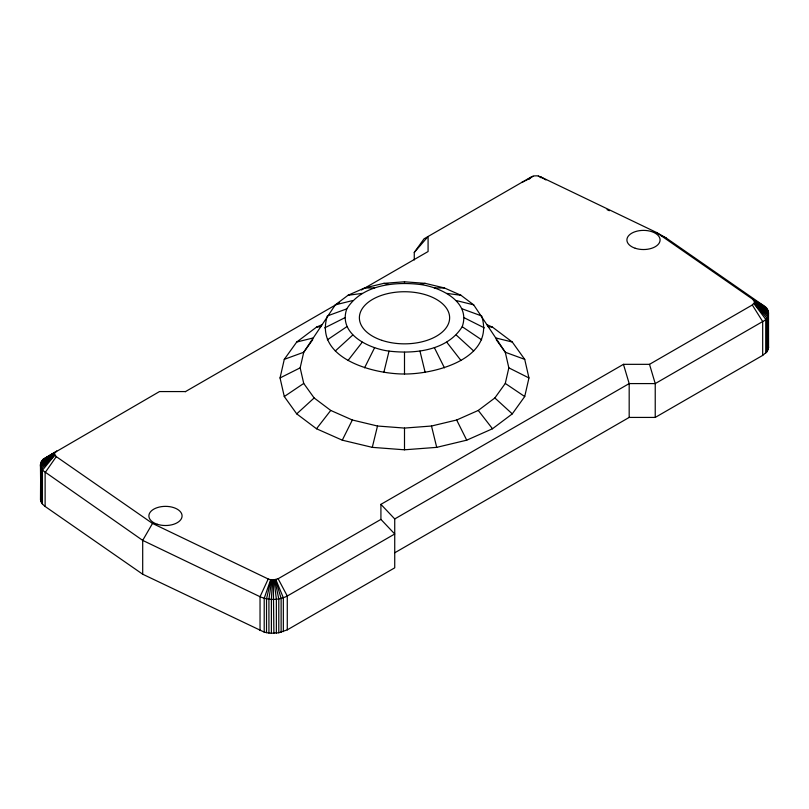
<?xml version="1.0" encoding="UTF-8"?>
<svg xmlns="http://www.w3.org/2000/svg" width="809" height="809" viewBox="0 0 809 809"><rect width="100%" height="100%" fill="white"/><g stroke="black" fill="none" stroke-linecap="round" stroke-linejoin="round"><path stroke-width="1.21" d="M380.918 504.361L380.918 519.398L278.124 578.748L272.481 580.144L271.389 599.388L271.389 633.225L278.792 632.769L287.276 629.867L394.731 567.827L394.731 518.943L380.918 504.361L623.456 364.333L649.506 364.333L752.299 304.983L754.726 302.192L752.714 299.259L656.493 232.466L540.786 176.908L537.297 175.826L534.173 175.897L530.876 177.151L424.037 238.827L414.269 252.448L414.269 259.962M272.481 580.144L271.703 580.073L268.922 599.186L268.922 633.022L271.389 633.225M271.703 580.073L268.214 578.991L152.507 523.433L56.286 456.64L54.274 453.707L56.701 450.906M394.731 518.943L629.18 383.587L655.229 383.587L762.685 321.547C769.41 318.898 770.623 309.26 763.878 305.822L666.303 238.079L656.493 232.466M394.731 552.79L629.18 417.424L655.229 417.424L762.685 355.394L766.871 351.844L768.55 347.658L768.51 312.375L754.706 301.727M486.897 324.662L492.499 327.139L512.279 342.025L524.717 359.348L528.955 377.945L524.717 396.541L512.279 413.874L492.499 428.76L466.732 440.177L436.708 447.357L404.5 449.804L372.292 447.357L342.278 440.177L316.501 428.76L296.721 413.874L284.283 396.541L280.045 377.945L284.283 359.348L296.721 342.025L316.501 327.139L322.103 324.662M300.169 367.842L303.729 352.249L335.331 304.841L348.022 295.285L364.566 287.964L383.83 283.352L404.5 281.785L425.17 283.352L444.434 287.964L460.978 295.285L473.669 304.841L505.281 352.249L508.831 367.842L505.281 383.436L494.855 397.957L478.271 410.436L456.67 420.002L431.5 426.019L404.5 428.072L377.5 426.019L352.34 420.002L330.729 410.436L314.145 397.957L303.729 383.436L300.169 367.842L280.045 377.945M462.212 308.856L481.648 315.955C495.229 358.478 435.555 374.112 404.5 374.011C373.445 374.112 313.771 358.478 327.352 315.955L346.788 308.856C361.744 284.869 394.246 281.431 419.962 284.465C440.207 287.003 471.101 301.706 462.212 326.715C447.256 350.702 414.754 354.14 389.038 351.106C368.803 348.578 337.899 333.874 346.788 308.856M270.944 579.952L266.525 598.812L266.525 632.648L268.922 633.022M383.83 372.433L389.038 351.106M372.292 447.357L377.5 426.019M270.6 579.881L264.209 598.266L264.209 632.112L266.525 632.648M185.544 391.566L159.494 391.566L43.271 459.178L41.279 461.808L40.45 464.639L40.844 501.337L42.432 504.058L45.122 506.474L142.697 574.218L264.209 632.112M268.214 578.991L260.033 596.718L260.033 630.555M364.566 367.832L374.628 347.658M342.278 440.177L352.34 420.002M152.507 523.433L142.697 540.382L142.697 574.218M56.286 456.64L45.122 472.638L45.122 506.474M312.759 339.659L303.729 352.249L284.283 359.348M348.022 360.501L362.25 342.177M316.501 428.76L330.729 410.436M54.749 455.255L42.432 470.221L42.432 504.058M414.269 252.448L428.082 236.491L428.082 251.538L361.441 290.006M54.608 455.062L41.492 468.886L41.492 502.733M54.405 454.618L40.844 467.501L40.844 501.337M335.331 350.954L352.754 335.037M296.721 413.874L314.145 397.957M380.918 519.398L394.731 533.991L287.276 596.021C278.943 600.399 268.598 600.49 260.033 596.718L142.697 540.382L42.432 470.221L40.49 466.075L54.294 454.162M54.274 453.707L40.45 464.639L40.49 466.075M54.365 453.252L40.713 463.213L40.49 499.922M528.803 179.355L530.653 178.041M41.279 461.808L54.537 452.807M327.352 339.831L346.788 326.715M284.283 396.541L303.729 383.436M42.129 460.452L54.81 452.383M525.658 180.67L533.101 176.15M43.271 459.178L54.982 452.201M185.271 391.718L339.588 302.627M324.631 327.898L344.755 317.785M521.724 182.429L524.677 181.115M335.331 304.841L352.754 300.543M296.721 342.025L312.982 338.01M419.962 284.465L425.17 283.352M348.022 295.285L362.25 293.394M316.501 327.139L321.244 326.512M364.566 287.964L374.628 287.913M434.372 287.913L444.434 287.964M446.75 293.394L460.978 295.285M487.756 326.512L492.499 327.139M383.83 283.352L389.038 284.465M456.246 300.543L473.669 304.841M496.018 338.01L512.279 342.025M524.717 359.348L505.281 352.249L496.241 339.659M607.063 209.632L609.349 210.734M660.609 235.348L666.303 238.079M464.245 317.785L484.369 327.898M508.831 367.842L528.955 377.945M752.714 299.259L763.878 305.822M540.786 176.908L545.903 179.932M754.251 300.645L766.568 308.239M538.4 176.018L541.14 177.808M754.393 300.837L767.508 309.564M462.212 326.715L481.648 339.831M505.281 383.436L524.717 396.541M754.595 301.282L768.156 310.959L768.287 349.083M754.726 302.192L768.55 313.821M456.246 335.037L473.669 350.954M494.855 397.957L512.279 413.874M754.635 302.637L768.287 315.247M754.463 303.082L767.721 316.653L767.721 350.489M754.19 303.517L766.871 317.998L766.871 351.844M446.75 342.177L460.978 360.501M478.271 410.436L492.499 428.76M754.018 303.699L765.729 319.282L765.729 353.118M752.299 304.983L762.685 321.547L762.685 355.394M278.124 578.748L287.276 596.021L287.276 629.867M434.372 347.658L444.434 367.832M456.67 420.002L466.732 440.177M275.899 579.74L283.342 597.78L283.342 631.627M649.506 364.333L655.229 383.587L655.229 417.424M623.456 364.333L629.18 383.587L629.18 417.424M275.576 579.841L281.127 598.438L281.127 632.274M768.156 344.796L768.55 347.658M419.962 351.106L425.17 372.433M431.5 426.019L436.708 447.357M274.827 579.992L278.792 598.933L278.792 632.769M274.059 580.104L276.365 599.257L276.365 633.103M273.28 580.144L273.887 633.255M404.5 281.785L404.5 283.292M404.5 352.279L404.5 374.011M404.5 428.072L404.5 449.804M635.217 248.252A16.574 9.566 0 0 0 660.083 239.96A16.574 9.566 0 0 0 635.217 231.667A16.574 9.566 0 0 0 635.217 248.252M157.199 524.232A16.574 9.566 0 0 0 182.076 515.94A16.574 9.566 0 0 0 157.199 507.647A16.574 9.566 0 0 0 157.199 524.232M381.939 340.356A45.132 26.06 0 0 0 449.632 317.785A45.132 26.06 0 0 0 381.939 295.224A45.132 26.06 0 0 0 381.939 340.356"/></g></svg>
